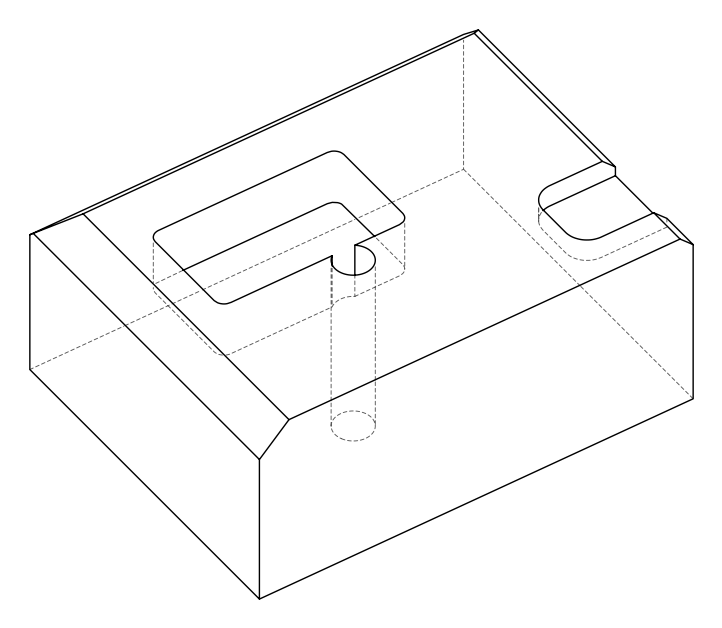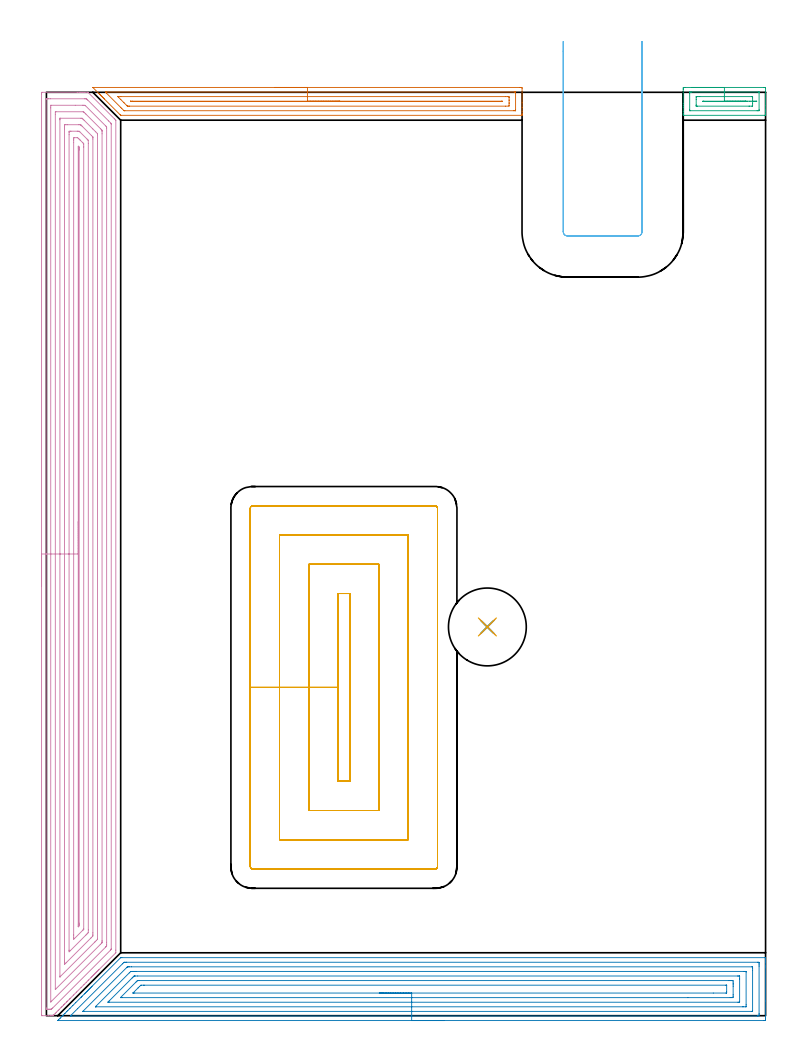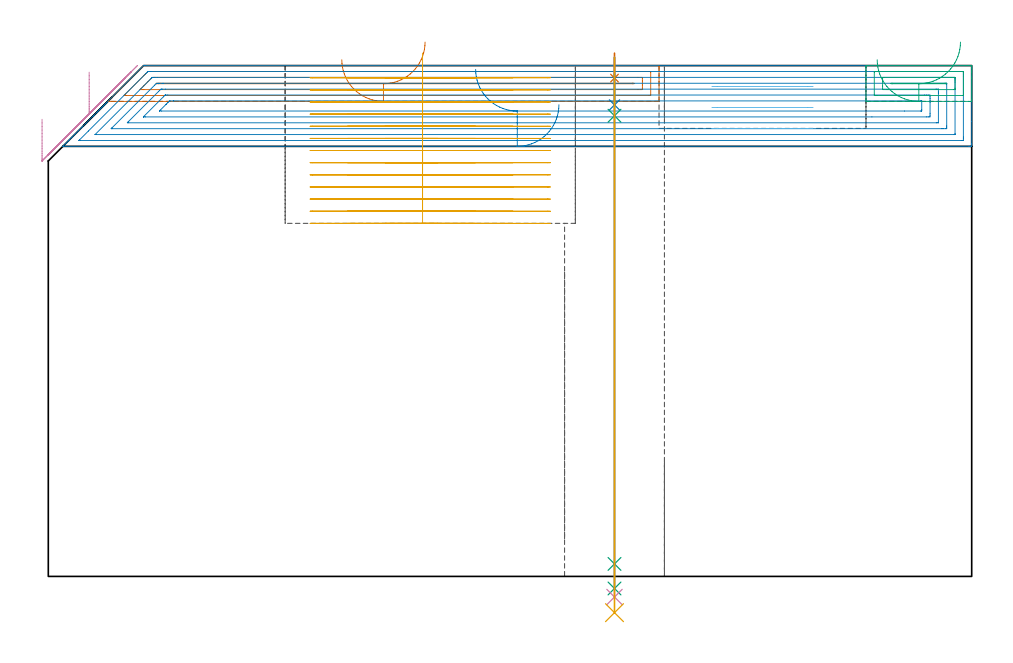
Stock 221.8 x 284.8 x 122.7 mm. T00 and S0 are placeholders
(PLAN: 11 operations, 7 tool changes, 65.9 min)
(1 AREA_MILL | FG_CHAMFER_SURFACE | UGT0205_001 | 4.25 min | 5285 mm3)
(2 AREA_MILL_1 | FG_CHAMFER_SURFACE_1 | UGT0205_001 | 12.07 min | 41527 mm3)
(3 AREA_MILL_2 | FG_CHAMFER_SURFACE_2 | UGT0205_001 | 0.97 min | 1132 mm3)
(4 AREA_MILL_3 | FG_CHAMFER_SURFACE_3 | UGT0205_001 | 20.01 min | 71395 mm3)
(5 MILL_RECTANGULAR_POCKET | POCKET_RECTANGULAR_STRAIGHT | NXT0201_011 | Follow Part, ap 3, ae 75% | 25.98 min | 325937 mm3)
(6 MILL_SLOT | SLOT_PARTIAL_RECTANGULAR | UGT0201_109 | Follow Part, ap 6.35, ae 75% | 0.9 min | 41108 mm3)
(7 SPOT_DRILL | STEP1HOLE | NXT0321_9005460120000 | 0.05 min | 188 mm3)
(8 DRILL_BLIND_HOLE_INTO_CENTER | STEP1HOLE | UGT0301_185 | 0.05 min | 183 mm3)
(9 GUN_DRILL_THROUGH_HOLE | STEP1HOLE | UGT0307_002 | 0.56 min | 3211 mm3)
(10 SPADE_DRILL_TO_ENLARGE_THROUGH_HOLE | STEP1HOLE | UGT0306_006 | 0.52 min | 19535 mm3)
(11 DRILL_TO_ENLARGE_THROUGH_HOLE | STEP1HOLE | UGT0301_057 | 0.54 min | 31351 mm3)
(TOOL UGT0205_001 | Chamfer Mill 20 x 3 x 45 deg. | D20 FL50 Z2)
(TOOL NXT0201_011 | ENDMILL 12mm [2P460-1200-NA 1630] | D12 FL38 Z6)
(TOOL UGT0201_109 | End Mill 25.4 mm | D25.4 FL25 Z2)
(TOOL NXT0321_9005460120000 | NC Spot Drill, 142deg, 12mm, Carbide, Uncoated | D12 PA142 FL30 Z2)
(TOOL UGT0301_185 | Twist Drill 6.3 mm | D6.3 PA118 FL61 Z2)
(TOOL UGT0307_002 | Gun Drill 6 mm | D6 PA130 FL24 Z1)
(TOOL UGT0306_006 | Spade Drill 15.5mm | D15.5 PA132 FL10 Z2)
(TOOL UGT0301_057 | Twist Drill 24 mm | D24 PA118 FL160 Z2)
(OP 1 AREA_MILL)
G17 G21 G94 G90
T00 M6
G54
G17 G0 G90 X70.5 Y286.3 S1061 M3
G43 Z132.7 H0
Z124.1
G94 G1 X70.538 Z123.228 F250.
X70.652 Z122.364
X70.841 Z121.512
X71.103 Z120.68
X71.437 Z119.874
X71.84 Z119.1
X72.308 Z118.364
X72.84 Z117.672
X73.429 Z117.029
X74.072 Z116.44
X74.764 Z115.908
X75.5 Z115.44
X76.274 Z115.037
X77.08 Z114.703
X77.912 Z114.441
X78.764 Z114.252
X79.628 Z114.138
X80.5 Z114.1
X146.095
X146.461 Y286.297 Z114.101
X146.69 Y286.293 Z114.105
X146.7 Y285.938 Z114.459
Y281.562 Z118.832
Y280.124 Z120.272
Y278.937 Z121.457
Y278.313 Z122.086
Y277.958 Z122.441
X146.698 Y277.827 Z122.565
X146.69 Y277.702 Z122.688
X146.541 Y277.7 Z122.7
X22.937
X22.905 Y277.706 Z122.692
X22.882 Y277.719 Z122.679
X22.738 Y277.862 Z122.538
X17.859 Y282.739 Z117.658
X17.723 Y282.875 Z117.521
X17.583 Y283.016 Z117.382
X17.43 Y283.169 Z117.229
X17.285 Y283.313 Z117.083
X17.136 Y283.462 Z116.935
X17.001 Y283.598 Z116.8
X16.847 Y283.75 Z116.645
X16.69 Y283.909 Z116.489
X16.572 Y284.027 Z116.371
X16.41 Y284.188 Z116.207
X16.244 Y284.355 Z116.043
X14.308 Y286.292 Z114.106
X14.411 Y286.298 Z114.102
X14.459 Y286.3 Z114.1
X80.5
Y284.886 Z115.514
X144.31 Y284.885 Z115.515
X144.492 Y284.884 Z115.516
X144.653 Y284.88 Z115.52
X144.686 Y284.879 Z115.521
X144.692 Y284.858 Z115.542
X144.695 Y284.831 Z115.569
X144.699 Y284.681 Z115.719
Y279.302 Z121.098
X144.698 Y279.2 Z121.2
X144.694 Y279.133 Z121.267
X144.69 Y279.12 Z121.28
X144.686 Y279.118 Z121.282
X144.666 Y279.116 Z121.284
X144.31 Y279.114 Z121.286
X144.129
X24.186 Y279.115 Z121.285
X24.008 Y279.116 Z121.284
X23.964 Y279.118 Z121.282
X23.946 Y279.121 Z121.279
X23.924 Y279.138 Z121.262
X23.83 Y279.223 Z121.177
X23.237 Y279.812 Z120.588
X22.937 Y280.112 Z120.288
X18.475 Y284.576 Z115.824
X18.233 Y284.826 Z115.574
X18.184 Y284.877 Z115.523
X18.267 Y284.88 Z115.52
X18.475 Y284.884 Z115.516
X18.656 Y284.885 Z115.515
X80.5 Y284.886 Z115.514
Y283.472 Z116.928
X141.632 Y283.471 Z116.929
X142.364 Y283.47 Z116.93
X142.525 Y283.468 Z116.932
X142.678 Y283.465 Z116.935
X142.69 Y283.313 Z117.087
X142.697 Y283.144 Z117.256
X142.7 Y282.438 Z117.962
Y282.266 Z118.134
Y281.562 Z118.838
X142.699 Y281.392 Z119.008
X142.69 Y280.687 Z119.713
X142.68 Y280.536 Z119.864
X141.632 Y280.529 Z119.871
X25.615
X25.453 Y280.531 Z119.869
X25.129 Y280.535 Z119.865
X24.965 Y280.546 Z119.854
X24.915 Y280.591 Z119.809
X24.814 Y280.687 Z119.713
X24.722 Y280.777 Z119.623
X23.936 Y281.562 Z118.838
X22.937 Y282.562 Z117.838
X22.188 Y283.313 Z117.087
X22.045 Y283.459 Z116.941
X22.044 Y283.468 Z116.932
X22.775 Y283.471 Z116.929
X22.937 Y283.472 Z116.928
X80.5
Y282.057 Z118.343
X140.352
X140.411 Y282.056 Z118.344
X140.527 Y282.051 Z118.349
X140.69 Y282.043 Z118.357
X140.691 Y282. Z118.4
X140.69 Y281.957 Z118.443
X140.527 Y281.949 Z118.451
X140.411 Y281.944 Z118.456
X140.352 Y281.943 Z118.457
X140.235
X26.895
X26.507 Y281.944 Z118.456
X26.114 Y281.948 Z118.452
X26.009 Y281.951 Z118.449
X25.955 Y282.004 Z118.396
X25.921 Y282.039 Z118.361
X25.917 Y282.051 Z118.349
X25.945 Y282.053 Z118.347
X26.004 Y282.055 Z118.345
X26.39 Y282.057 Z118.343
X26.507
X80.5
X81.372 Z118.381
X82.236 Z118.495
X83.088 Z118.683
X83.92 Z118.946
X84.726 Z119.28
X85.5 Z119.682
X86.236 Z120.151
X86.928 Z120.682
X87.571 Z121.272
X88.16 Z121.915
X88.692 Z122.607
X89.16 Z123.343
X89.563 Z124.116
X89.897 Z124.922
X90.159 Z125.754
X90.348 Z126.606
X90.462 Z127.471
X90.5 Z128.343
G0 Z132.7
M5
M2
(OP 2 AREA_MILL_1)
G17 G21 G94 G90
T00 M6
G54
G17 G0 G90 X122.65 Y-1.5 S1061 M3
G43 Z132.7 H0
Z113.3
G94 G1 X122.612 Z112.428 F250.
X122.498 Z111.563
X122.309 Z110.712
X122.047 Z109.88
X121.713 Z109.074
X121.31 Z108.3
X120.841 Z107.564
X120.31 Z106.872
X119.721 Z106.229
X119.078 Z105.64
X118.386 Z105.108
X117.65 Z104.64
X116.876 Z104.237
X116.07 Z103.903
X115.238 Z103.641
X114.386 Z103.452
X113.521 Z103.338
X112.65 Z103.3
X3.513 Y-1.499
X3.515 Y-1.493 Z103.306
X3.67 Y-1.33 Z103.469
X4.239 Y-0.759 Z104.038
X4.828 Y-0.171 Z104.628
X5.01 Y0.011 Z104.809
X5.121 Y0.123 Z104.92
X5.71 Y0.71 Z105.51
X6.296 Y1.297 Z106.095
X6.591 Y1.591 Z106.391
X7.243 Y2.244 Z107.043
X8.137 Y3.137 Z107.936
X9.03 Y4.03 Z108.83
X10.702 Y5.703 Z110.501
X10.816 Y5.818 Z110.615
X10.996 Y5.997 Z110.795
X11.71 Y6.711 Z111.509
X11.875 Y6.878 Z111.673
X12.04 Y7.041 Z111.839
X12.156 Y7.157 Z111.955
X12.316 Y7.319 Z112.114
X12.475 Y7.476 Z112.273
X12.603 Y7.604 Z112.402
X12.757 Y7.759 Z112.555
X12.909 Y7.91 Z112.708
X13.05 Y8.051 Z112.849
X13.198 Y8.2 Z112.995
X13.344 Y8.345 Z113.143
X13.496 Y8.497 Z113.295
X13.638 Y8.641 Z113.436
X13.779 Y8.78 Z113.578
X13.943 Y8.944 Z113.742
X14.079 Y9.081 Z113.877
X22.893 Y17.893 Z122.693
X22.903 Y17.894 Z122.694
X23.246 Y17.9 Z122.7
X221.63
X221.793 Y17.898 Z122.689
X221.795 Y17.897 Z122.688
X221.8 Y17.558 Z122.358
Y17.243 Z122.043
Y16.571 Z121.366
Y15.354 Z120.151
Y14.809 Z119.603
Y4.507 Z109.305
Y-0.78 Z104.018
X221.797 Y-1.052 Z103.745
X221.79 Y-1.492 Z103.306
X221.632 Y-1.495 Z103.303
X221.183 Y-1.5 Z103.3
X112.65
Y-0.086 Z104.714
X7.602 Y-0.085 Z104.715
X7.42 Y-0.081 Z104.719
X7.385 Y-0.079 Z104.721
X7.387 Y-0.074 Z104.726
X7.399 Y-0.057 Z104.743
X7.483 Y0.032 Z104.832
X9.621 Y2.172 Z106.972
X23.453 Y16.002 Z120.802
X23.769 Y16.315 Z121.115
X23.901 Y16.44 Z121.24
X23.96 Y16.479 Z121.279
X24.057 Y16.481 Z121.281
X24.259 Y16.484 Z121.284
X24.662 Y16.486 Z121.286
X24.749
X219.396 Y16.485 Z121.285
X219.485 Y16.484 Z121.284
X219.764 Y16.479 Z121.279
X219.79 Y16.388 Z121.188
X219.796 Y16.177 Z120.977
X219.799 Y15.69 Z120.49
X219.8 Y15.292 Z120.092
X219.799 Y0.71 Z105.51
X219.797 Y0.315 Z105.115
X219.79 Y-0.079 Z104.721
X219.396 Y-0.084 Z104.716
X219.309 Y-0.085 Z104.715
X112.65 Y-0.086 Z104.714
Y1.328 Z106.128
X11.529 Y1.329 Z106.129
X11.288 Y1.332 Z106.132
X11.263 Y1.334 Z106.134
X11.248 Y1.337 Z106.137
X11.254 Y1.349 Z106.149
X11.263 Y1.363 Z106.163
X24.708 Y14.809 Z119.609
X24.878 Y14.975 Z119.775
X24.942 Y15.035 Z119.835
X24.969 Y15.058 Z119.858
X25.024 Y15.064 Z119.864
X25.292 Y15.069 Z119.869
X25.555 Y15.07 Z119.87
X26.183 Y15.071 Z119.871
X217.61
X217.699 Y15.07 Z119.87
X217.768 Y15.067 Z119.867
X217.784 Y15.065 Z119.865
X217.79 Y15.049 Z119.849
X217.794 Y14.996 Z119.796
X217.798 Y14.809 Z119.609
X217.8 Y14.621 Z119.421
Y13.928 Z118.728
X217.799 Y1.591 Z106.391
X217.797 Y1.406 Z106.206
X217.79 Y1.343 Z106.143
X217.786 Y1.335 Z106.135
X217.775 Y1.332 Z106.132
X217.743 Y1.33 Z106.13
X217.61 Y1.329 Z106.129
X112.65 Y1.328 Z106.128
Y2.743 Z107.543
X15.455
X15.231 Y2.744 Z107.544
X15.173 Y2.745 Z107.545
X15.122 Y2.749 Z107.549
X15.112 Y2.752 Z107.552
X15.122 Y2.764 Z107.564
X15.207 Y2.856 Z107.656
X15.272 Y2.923 Z107.723
X25.555 Y13.207 Z118.007
X25.923 Y13.565 Z118.365
X25.999 Y13.638 Z118.438
X26.14 Y13.65 Z118.45
X26.449 Y13.654 Z118.454
X26.724 Y13.656 Z118.456
X27.342 Y13.657 Z118.457
X27.616
X215.204
X215.669 Y13.654 Z118.454
X215.775 Y13.652 Z118.452
X215.79 Y13.65 Z118.45
X215.793 Y13.631 Z118.431
X215.797 Y13.58 Z118.38
X215.799 Y13.478 Z118.278
X215.8 Y3.377 Z108.177
X215.798 Y2.924 Z107.724
X215.794 Y2.817 Z107.617
X215.79 Y2.765 Z107.565
X215.784 Y2.749 Z107.549
X215.755 Y2.748 Z107.548
X215.547 Y2.745 Z107.545
X214.93 Y2.743 Z107.543
X214.656
X112.65
Y4.157 Z108.957
X19.303
X18.978 Y4.164 Z108.964
X18.996 Y4.188 Z108.988
X19.037 Y4.235 Z109.035
X19.167 Y4.368 Z109.168
X19.303 Y4.505 Z109.305
X26.449 Y11.651 Z116.451
X26.709 Y11.909 Z116.709
X26.971 Y12.165 Z116.965
X27.043 Y12.233 Z117.033
X27.185 Y12.239 Z117.039
X27.264 Y12.242 Z117.042
X27.342 Y12.243 Z117.043
X28.156
X213.222
X213.38 Y12.242 Z117.042
X213.695 Y12.238 Z117.038
X213.781 Y12.236 Z117.036
X213.791 Y12.229 Z117.029
X213.794 Y12.208 Z117.008
X213.797 Y12.165 Z116.965
X213.8 Y11.518 Z116.318
Y11.284 Z116.084
X213.799 Y4.235 Z109.035
X213.798 Y4.194 Z108.994
X213.795 Y4.175 Z108.975
X213.792 Y4.169 Z108.969
X213.773 Y4.164 Z108.964
X213.459 Y4.159 Z108.959
X213.301 Y4.157 Z108.957
X112.65
Y5.571 Z110.371
X23.307
X22.928 Y5.572 Z110.372
X22.876 Y5.574 Z110.374
X22.854 Y5.577 Z110.377
X22.839 Y5.58 Z110.38
X22.848 Y5.595 Z110.395
X22.857 Y5.608 Z110.408
X22.876 Y5.628 Z110.428
X27.651 Y10.403 Z115.203
X27.943 Y10.691 Z115.491
X28.044 Y10.788 Z115.588
X28.079 Y10.82 Z115.62
X28.128 Y10.823 Z115.623
X28.235 Y10.825 Z115.625
X28.697 Y10.828 Z115.628
X210.464 Y10.829 Z115.629
X210.926 Y10.828 Z115.628
X211.357 Y10.825 Z115.625
X211.779 Y10.822 Z115.622
X211.79 Y10.403 Z115.203
X211.798 Y9.968 Z114.768
X211.799 Y9.522 Z114.322
X211.8 Y9.085 Z113.885
X211.798 Y6.443 Z111.243
X211.791 Y5.997 Z110.797
X211.782 Y5.578 Z110.378
X211.357 Y5.575 Z110.375
X210.895 Y5.572 Z110.372
X197.833 Y5.571 Z110.371
X112.65
Y6.985 Z111.785
X27.233 Y6.986 Z111.786
X26.733 Y6.991 Z111.791
X26.703 Y6.992 Z111.792
X26.712 Y7.006 Z111.806
X26.749 Y7.049 Z111.849
X26.809 Y7.111 Z111.911
X26.883 Y7.186 Z111.986
X28.287 Y8.59 Z113.39
X28.338 Y8.641 Z113.441
X28.736 Y9.028 Z113.828
X29.129 Y9.408 Z114.208
X29.242 Y9.41 Z114.21
X30.022 Y9.414 Z114.214
X30.13 Y9.415 Z114.215
X209.57 Y9.414 Z114.214
X209.68
X209.758 Y9.41 Z114.21
X209.79 Y9.408 Z114.208
X209.795 Y9.391 Z114.191
X209.798 Y9.369 Z114.169
X209.8 Y9.296 Z114.096
X209.799 Y7.306 Z112.106
X209.796 Y7.156 Z111.956
X209.79 Y7.035 Z111.835
X209.782 Y6.991 Z111.791
X209.765 Y6.99 Z111.79
X209.57 Y6.986 Z111.786
X205.676 Y6.985 Z111.785
X112.65
X111.778 Z111.823
X110.913 Z111.937
X110.062 Z112.126
X109.23 Z112.388
X108.424 Z112.722
X107.65 Z113.125
X106.914 Z113.594
X106.222 Z114.125
X105.579 Z114.714
X104.989 Z115.357
X104.458 Z116.049
X103.99 Z116.785
X103.587 Z117.559
X103.253 Z118.365
X102.991 Z119.197
X102.802 Z120.049
X102.688 Z120.914
X102.65 Z121.785
G0 Z132.7
M5
M2
(OP 3 AREA_MILL_2)
G17 G21 G94 G90
T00 M6
G54
G17 G0 G90 X199.1 Y286.3 S1061 M3
G43 Z132.7 H0
Z124.1
G94 G1 X199.138 Z123.228 F250.
X199.252 Z122.364
X199.441 Z121.512
X199.703 Z120.68
X200.037 Z119.874
X200.44 Z119.1
X200.908 Z118.364
X201.44 Z117.672
X202.029 Z117.029
X202.672 Z116.44
X203.364 Z115.908
X204.1 Z115.44
X204.874 Z115.037
X205.68 Z114.703
X206.512 Z114.441
X207.364 Z114.252
X208.228 Z114.138
X209.1 Z114.1
X221.171
X221.539 Y286.298 Z114.101
X221.79 Y286.293 Z114.105
X221.8 Y285.938 Z114.46
Y280.687 Z119.707
Y279.293 Z121.103
Y278.937 Z121.458
Y278.225 Z122.175
Y277.995 Z122.405
X221.798 Y277.846 Z122.546
X221.79 Y277.703 Z122.688
X221.618 Y277.7 Z122.7
X196.582
X196.41 Y277.703 Z122.688
X196.402 Y277.846 Z122.546
X196.4 Y277.995 Z122.405
Y278.225 Z122.175
Y278.937 Z121.458
Y280.169 Z120.228
Y280.687 Z119.707
Y281.303 Z119.092
Y285.678 Z114.719
X196.403 Y285.938 Z114.46
X196.41 Y286.293 Z114.105
X196.661 Y286.298 Z114.101
X197.029 Y286.3 Z114.1
X209.1
Y284.886 Z115.514
X219.564 Y284.885 Z115.515
X219.74 Y284.882 Z115.518
X219.781 Y284.879 Z115.521
X219.791 Y284.875 Z115.525
X219.794 Y284.863 Z115.537
X219.797 Y284.828 Z115.572
X219.8 Y284.655 Z115.745
Y279.404 Z120.996
X219.798 Y279.268 Z121.132
X219.793 Y279.159 Z121.241
X219.79 Y279.128 Z121.272
X219.78 Y279.121 Z121.279
X219.739 Y279.12 Z121.28
X219.383 Y279.115 Z121.285
X219.202 Y279.114 Z121.286
X198.636 Y279.115 Z121.285
X198.46 Y279.118 Z121.282
X198.419 Y279.121 Z121.279
X198.409 Y279.125 Z121.275
X198.406 Y279.137 Z121.263
X198.403 Y279.172 Z121.228
X198.4 Y279.345 Z121.055
Y284.596 Z115.804
X198.402 Y284.732 Z115.668
X198.407 Y284.841 Z115.559
X198.41 Y284.872 Z115.528
X198.42 Y284.879 Z115.521
X198.461 Y284.88 Z115.52
X198.817 Y284.885 Z115.515
X198.998 Y284.886 Z115.514
X209.1
Y283.472 Z116.928
X217.432 Y283.471 Z116.929
X217.594 Y283.469 Z116.931
X217.756 Y283.465 Z116.935
X217.79 Y283.463 Z116.937
X217.794 Y283.433 Z116.967
X217.798 Y283.38 Z117.02
X217.8 Y283.313 Z117.087
Y283.111 Z117.289
Y281.361 Z119.039
X217.797 Y280.687 Z119.713
X217.794 Y280.587 Z119.813
X217.79 Y280.542 Z119.858
X217.75 Y280.535 Z119.865
X217.594 Y280.532 Z119.868
X216.862 Y280.529 Z119.871
X216.7 Y280.528 Z119.872
X200.768 Y280.529 Z119.871
X200.606 Y280.531 Z119.869
X200.444 Y280.535 Z119.865
X200.41 Y280.537 Z119.863
X200.406 Y280.567 Z119.833
X200.402 Y280.62 Z119.78
X200.4 Y280.687 Z119.713
Y280.889 Z119.511
Y282.639 Z117.761
X200.403 Y283.313 Z117.087
X200.406 Y283.413 Z116.987
X200.41 Y283.458 Z116.942
X200.45 Y283.465 Z116.935
X200.606 Y283.468 Z116.932
X201.338 Y283.471 Z116.929
X201.5 Y283.472 Z116.928
X209.1
Y282.057 Z118.343
X215.476
X215.593 Y282.054 Z118.346
X215.79 Y282.047 Z118.353
X215.792 Y282. Z118.4
X215.79 Y281.953 Z118.447
X215.593 Y281.946 Z118.454
X215.476 Y281.943 Z118.457
X215.418
X202.724
X202.607 Y281.946 Z118.454
X202.41 Y281.953 Z118.447
X202.407 Y282. Z118.4
X202.41 Y282.047 Z118.353
X202.607 Y282.054 Z118.346
X202.724 Y282.057 Z118.343
X202.783
X209.1
X209.972 Z118.381
X210.836 Z118.495
X211.688 Z118.683
X212.52 Z118.946
X213.326 Z119.28
X214.1 Z119.682
X214.836 Z120.151
X215.528 Z120.682
X216.171 Z121.272
X216.76 Z121.915
X217.292 Z122.607
X217.76 Z123.343
X218.163 Z124.116
X218.497 Z124.922
X218.759 Z125.754
X218.948 Z126.606
X219.062 Z127.471
X219.1 Z128.343
G0 Z132.7
M5
M2
(OP 4 AREA_MILL_3)
G17 G21 G94 G90
T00 M6
G54
G17 G0 G90 X-1.5 Y132.4 S1061 M3
G43 Z132.7 H0
Z109.8
G94 G1 Y132.438 Z108.928 F250.
Y132.552 Z108.064
Y132.741 Z107.212
Y133.003 Z106.38
Y133.337 Z105.574
Y133.74 Z104.8
Y134.208 Z104.064
Y134.74 Z103.372
Y135.329 Z102.729
Y135.972 Z102.14
Y136.664 Z101.609
Y137.4 Z101.14
Y138.174 Z100.737
Y138.98 Z100.403
Y139.812 Z100.141
Y140.663 Z99.952
Y141.528 Z99.838
Y142.4 Z99.8
Y284.203
X-1.495 Y284.653 Z99.803
X-1.491 Y284.79 Z99.806
X-1.35 Y284.8 Z99.947
X9.51 Z110.804
X10.092 Z111.389
X10.39 Z111.687
X10.973 Z112.269
X11.271 Z112.566
X11.868 Z113.167
X12.592 Z113.891
X12.736 Y284.799 Z114.035
X12.8 Y284.79 Z114.095
X12.869 Y284.732 Z114.167
X20.998 Y276.603 Z122.297
X21.394 Y276.194 Z122.693
X21.4 Y276.176 Z122.7
Y20.217
X21.399 Y19.401 Z122.698
Y19.398
X16.251 Y14.25 Z117.548
X16.115 Y14.113 Z117.411
X15.976 Y13.975 Z117.274
X15.816 Y13.815 Z117.114
X15.675 Y13.672 Z116.97
X15.53 Y13.529 Z116.828
X15.381 Y13.38 Z116.679
X15.234 Y13.232 Z116.53
X15.084 Y13.083 Z116.382
X14.946 Y12.945 Z116.244
X14.794 Y12.791 Z116.089
X14.638 Y12.637 Z115.936
X14.511 Y12.51 Z115.809
X14.354 Y12.351 Z115.648
X14.192 Y12.191 Z115.49
X14.076 Y12.075 Z115.374
X13.913 Y11.911 Z115.208
X13.746 Y11.745 Z115.044
X13.033 Y11.032 Z114.331
X12.855 Y10.853 Z114.151
X12.287 Y10.287 Z113.587
X11.565 Y9.564 Z112.864
X10.684 Y8.683 Z111.983
X9.286 Y7.286 Z110.585
X8.394 Y6.394 Z109.693
X7.362 Y5.362 Z108.661
X7.161 Y5.16 Z108.458
X7.057 Y5.056 Z108.355
X6.503 Y4.503 Z107.802
X6.28 Y4.279 Z107.577
X6.166 Y4.164 Z107.463
X5.644 Y3.644 Z106.943
X5.4 Y3.398 Z106.696
X5.274 Y3.272 Z106.571
X4.785 Y2.785 Z106.085
X4.519 Y2.517 Z105.815
X3.935 Y1.935 Z105.235
X3.638 Y1.636 Z104.934
X3.051 Y1.051 Z104.351
X2.758 Y0.755 Z104.052
X2.283 Y0.282 Z103.582
X2.151 Y0.151 Z103.45
X2.024 Y0.028 Z103.322
X2.002 Y0.01 Z103.301
X1.725 Y0. Z103.025
X1.299 Z102.598
X0.703 Z101.997
X-1.357 Z99.941
X-1.491 Y0.002 Z99.805
X-1.5 Y0.374 Z99.8
Y142.4
X-0.086 Z101.214
X-0.085 Y282.619 Z101.215
X-0.084 Y282.719 Z101.216
X-0.081 Y282.767 Z101.219
X-0.08 Y282.785 Z101.22
X-0.049 Y282.79 Z101.251
X0.329 Y282.798 Z101.629
X0.703 Y282.799 Z102.003
X1.207 Y282.8 Z102.507
X11.777 Y282.799 Z113.077
X12.152 Y282.793 Z113.452
X12.276 Y282.79 Z113.576
X12.365 Y282.773 Z113.665
X12.437 Y282.705 Z113.737
X12.73 Y282.419 Z114.03
X19.197 Y275.953 Z120.497
X19.862 Y275.285 Z121.162
X19.958 Y275.18 Z121.258
X19.979 Y275.155 Z121.279
X19.981 Y275.134 Z121.281
X19.984 Y275.085 Z121.284
X19.985 Y274.886 Z121.285
Y20.71
X19.984 Y20.511 Z121.284
X19.982 Y20.462 Z121.282
X19.979 Y20.441 Z121.279
X19.969 Y20.428 Z121.269
X19.922 Y20.375 Z121.222
X19.768 Y20.217 Z121.068
X1.931 Y2.381 Z103.231
X1.755 Y2.207 Z103.055
X1.583 Y2.041 Z102.883
X1.549 Y2.011 Z102.849
X1.52 Y2.007 Z102.82
X1.457 Y2.003 Z102.757
X1.331 Y2.001 Z102.631
X1.078 Y2. Z102.378
X0.703 Y2.001 Z102.003
X0.194 Y2.003 Z101.494
X0.005 Y2.01 Z101.305
X-0.079 Y2.026 Z101.221
X-0.084 Y2.285 Z101.216
X-0.085 Y2.381 Z101.215
X-0.086 Y142.4 Z101.214
X1.328 Z102.628
X1.329 Y280.002 Z102.629
X1.331 Y280.636 Z102.631
X1.333 Y280.764 Z102.633
X1.335 Y280.787 Z102.635
X1.367 Y280.793 Z102.667
X1.422 Y280.799 Z102.722
X8.907 Y280.8 Z110.207
X11.109 Z112.409
X11.271 Y280.799 Z112.571
X11.433 Y280.797 Z112.733
X11.758 Y280.79 Z113.058
X11.913 Y280.776 Z113.213
X11.963 Y280.731 Z113.263
X12.064 Y280.636 Z113.364
X18.317 Y274.384 Z119.617
X18.532 Y274.16 Z119.832
X18.556 Y274.133 Z119.856
X18.564 Y274.067 Z119.864
X18.568 Y273.931 Z119.868
X18.571 Y273.759 Z119.871
Y22.635
Y22.001
X18.569 Y21.746 Z119.869
X18.565 Y21.49 Z119.865
X18.317 Y21.219 Z119.617
X18.263 Y21.163 Z119.563
X18.21 Y21.109 Z119.51
X1.583 Y4.483 Z102.883
X1.424 Y4.326 Z102.724
X1.368 Y4.274 Z102.668
X1.336 Y4.247 Z102.636
X1.331 Y4.292 Z102.631
X1.329 Y4.33 Z102.629
X1.328 Y142.4 Z102.628
X2.743 Z104.043
Y277.96
X2.746 Y278.566 Z104.046
X2.75 Y278.771 Z104.05
X2.754 Y278.791 Z104.054
X2.775 Y278.794 Z104.075
X2.826 Y278.797 Z104.126
X2.93 Y278.799 Z104.23
X11.323 Z112.623
X11.425 Y278.79 Z112.725
X11.452 Y278.787 Z112.752
X11.583 Y278.661 Z112.883
X11.753 Y278.496 Z113.053
X12.016 Y278.235 Z113.316
X12.152 Y278.1 Z113.452
X16.75 Y273.501 Z118.05
X16.949 Y273.297 Z118.249
X17.083 Y273.157 Z118.383
X17.151 Y273.077 Z118.451
X17.152 Y273.043 Z118.452
X17.155 Y272.893 Z118.455
X17.157 Y272.609 Z118.457
Y272.
Y23.176
X17.155 Y22.893 Z118.455
X17.152 Y22.589 Z118.452
X17.15 Y22.517 Z118.45
X17.113 Y22.474 Z118.413
X17.043 Y22.399 Z118.343
X16.653 Y22.001 Z117.953
X16.604 Y21.952 Z117.904
X2.866 Y8.216 Z104.166
X2.823 Y8.174 Z104.123
X2.767 Y8.124 Z104.067
X2.751 Y8.112 Z104.051
X2.749 Y8.133 Z104.049
X2.746 Y8.179 Z104.046
X2.743 Y8.341 Z104.043
Y142.4
X4.157 Z105.457
Y276.315
X4.158 Y276.454 Z105.458
X4.163 Y276.731 Z105.463
X4.165 Y276.793 Z105.465
X4.169 Y276.794 Z105.469
X4.187 Y276.798 Z105.487
X4.225 Y276.799 Z105.525
X10.657 Z111.957
X10.963 Y276.792 Z112.263
X10.999 Y276.79 Z112.299
X11.06 Y276.734 Z112.36
X11.154 Y276.645 Z112.454
X11.271 Y276.53 Z112.571
X11.625 Y276.176 Z112.925
X14.301 Y273.501 Z115.601
X15.193 Y272.609 Z116.493
X15.675 Y272.124 Z116.975
X15.722 Y272.072 Z117.022
X15.731 Y272.059 Z117.031
X15.736 Y272.016 Z117.036
X15.74 Y271.925 Z117.04
X15.743 Y271.787 Z117.043
Y271.717
X15.742 Y23.785 Z117.042
X15.741 Y23.717 Z117.041
X15.738 Y23.647 Z117.038
X15.73 Y23.54 Z117.03
X15.675 Y23.481 Z116.975
X15.385 Y23.186 Z116.685
X15.095 Y22.893 Z116.395
X14.944 Y22.741 Z116.244
X4.225 Y12.024 Z105.525
X4.197 Y11.998 Z105.497
X4.174 Y11.979 Z105.474
X4.166 Y11.974 Z105.466
X4.164 Y11.985 Z105.464
X4.159 Y12.122 Z105.459
X4.157 Y12.191 Z105.457
Y142.4
X5.571 Z106.871
X5.572 Y273.501 Z106.872
X5.574 Y273.919 Z106.874
X5.578 Y274.393 Z106.878
X5.592 Y274.793 Z106.892
X5.987 Y274.796 Z107.287
X6.466 Y274.799 Z107.766
X9.989 Z111.289
X10.39 Y274.793 Z111.69
X10.523 Y274.79 Z111.823
X10.564 Y274.776 Z111.864
X10.6 Y274.745 Z111.9
X10.672 Y274.677 Z111.972
X10.959 Y274.393 Z112.259
X13.913 Y271.438 Z115.213
X14.216 Y271.129 Z115.516
X14.29 Y271.05 Z115.59
X14.322 Y271.012 Z115.622
X14.324 Y270.965 Z115.624
X14.326 Y270.825 Z115.626
X14.328 Y270.405 Z115.628
Y25.569
X14.327 Y25.15 Z115.627
X14.322 Y24.677 Z115.622
X14.318 Y24.578 Z115.618
X14.253 Y24.508 Z115.553
X14.168 Y24.419 Z115.468
X13.913 Y24.161 Z115.213
X13.727 Y23.974 Z115.027
X6.193 Y16.441 Z107.493
X5.987 Y16.238 Z107.287
X5.744 Y16.004 Z107.044
X5.578 Y15.848 Z106.878
X5.574 Y16.035 Z106.874
X5.572 Y16.178 Z106.872
X5.571 Y16.65 Z106.871
Y17.071
Y142.4
X6.985 Z108.285
X6.986 Y271.717 Z108.286
X6.989 Y272.486 Z108.289
X6.992 Y272.609 Z108.292
X7.001 Y272.79 Z108.301
X7.371 Y272.797 Z108.671
X7.56 Y272.799 Z108.86
X9.51 Z110.81
X9.698 Y272.797 Z110.998
X10.074 Y272.79 Z111.374
X10.142 Y272.749 Z111.442
X10.193 Y272.703 Z111.493
X10.293 Y272.609 Z111.593
X12.557 Y270.344 Z113.857
X12.761 Y270.137 Z114.061
X12.862 Y270.03 Z114.162
X12.908 Y269.98 Z114.208
X12.914 Y269.042 Z114.214
Y26.46
X12.91 Y25.693 Z114.21
X12.908 Y25.633 Z114.208
X12.862 Y25.569 Z114.162
X12.507 Y25.208 Z113.807
X12.152 Y24.849 Z113.452
X7.403 Y20.101 Z108.703
X7.189 Y19.892 Z108.489
X6.993 Y19.702 Z108.293
X6.987 Y20.097 Z108.287
X6.986 Y20.217 Z108.286
X6.985 Y142.4 Z108.285
X8.4 Z109.7
Y269.274
X8.401 Y269.934 Z109.701
X8.402 Y270.163 Z109.702
X8.407 Y270.398 Z109.707
X8.422 Y270.79 Z109.722
X8.629 Y270.799 Z109.929
X8.654 Y270.8 Z109.954
X9.51 Y270.799 Z110.81
X9.536 Z110.836
X9.639 Y270.79 Z110.939
X10.017 Y270.427 Z111.317
X10.263 Y270.188 Z111.563
X10.39 Y270.063 Z111.69
X10.52 Y269.934 Z111.82
X11.271 Y269.182 Z112.571
X11.41 Y269.042 Z112.71
X11.457 Y268.99 Z112.757
X11.491 Y268.95 Z112.791
X11.493 Y268.924 Z112.793
X11.497 Y268.813 Z112.797
X11.5 Y268.15 Z112.8
Y267.918
Y26.79
X11.499 Y26.708 Z112.799
X11.496 Y26.668 Z112.796
X11.493 Y26.652 Z112.793
X11.48 Y26.635 Z112.78
X11.314 Y26.46 Z112.614
X11.292 Y26.439 Z112.592
X8.638 Y23.785 Z109.938
X8.629 Y23.776 Z109.929
X8.407 Y23.571 Z109.707
X8.403 Y23.785 Z109.703
X8.401 Y24.016 Z109.701
X8.4 Y24.677 Z109.7
Y24.909
Y142.4
X9.814 Z111.114
X9.815 Y267.566 Z111.115
X9.816 Y267.839 Z111.116
X9.821 Y268.15 Z111.121
X9.826 Y268.167 Z111.126
X9.849 Y268.15 Z111.149
X10.017 Y267.978 Z111.317
X10.071 Y267.921 Z111.371
X10.079 Y267.841 Z111.379
X10.083 Y267.569 Z111.383
X10.085 Y267.258 Z111.385
X10.086 Y266.982 Z111.386
Y28.553
X10.083 Y28.244 Z111.383
X10.079 Y27.968 Z111.379
X10.069 Y27.677 Z111.369
X9.946 Y27.547 Z111.246
X9.864 Y27.464 Z111.164
X9.834 Y27.437 Z111.134
X9.822 Y27.43 Z111.122
X9.821 Y27.437 Z111.121
X9.817 Y27.529 Z111.117
X9.815 Y27.668 Z111.115
X9.814 Y27.936 Z111.114
Y28.244
Y142.4
Y143.272 Z111.152
Y144.136 Z111.266
Y144.988 Z111.454
Y145.82 Z111.717
Y146.626 Z112.051
Y147.4 Z112.453
Y148.136 Z112.922
Y148.828 Z113.453
Y149.471 Z114.043
Y150.06 Z114.686
Y150.591 Z115.378
Y151.06 Z116.114
Y151.463 Z116.888
Y151.797 Z117.694
Y152.059 Z118.526
Y152.248 Z119.377
Y152.362 Z120.242
Y152.4 Z121.114
G0 Z132.7
M5
M2
(OP 5 MILL_RECTANGULAR_POCKET)
G17 G21 G94 G90
T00 M6
G54
G17 G0 G90 X89.9 Y123.326 S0 M3
G43 Z132.7 H1
Z125.7
G94 G1 Y101.25 Z119.785 F250.
Y72.3 F500.
X93.6
Y112.441
Y130.2
X89.9
Y101.25
X80.9
Y63.3
X102.6
Y112.441
Y139.2
X80.9
Y101.25
X71.9
Y54.3
X111.6
Y148.2
X71.9
Y101.25
X62.9
Y45.9
G3 X63.5 Y45.3 R0.6
G1 X120.
G3 X120.6 Y45.9 R0.6
G1 Y156.6
G3 X120. Y157.2 R0.6
G1 X63.5
G3 X62.9 Y156.6 R0.6
G1 Y101.25
Y100.25
G0 X89.9 Y123.326 Z122.785
G1 Y101.25 Z116.869 F250.
Y72.3 F500.
X93.6
Y112.441
Y130.2
X89.9
Y101.25
X80.9
Y63.3
X102.6
Y112.441
Y139.2
X80.9
Y101.25
X71.9
Y54.3
X111.6
Y148.2
X71.9
Y101.25
X62.9
Y45.9
G3 X63.5 Y45.3 R0.6
G1 X120.
G3 X120.6 Y45.9 R0.6
G1 Y156.6
G3 X120. Y157.2 R0.6
G1 X63.5
G3 X62.9 Y156.6 R0.6
G1 Y101.25
Y100.25
G0 X89.9 Y123.326 Z119.869
G1 Y101.25 Z113.954 F250.
Y72.3 F500.
X93.6
Y112.441
Y130.2
X89.9
Y101.25
X80.9
Y63.3
X102.6
Y112.441
Y139.2
X80.9
Y101.25
X71.9
Y54.3
X111.6
Y148.2
X71.9
Y101.25
X62.9
Y45.9
G3 X63.5 Y45.3 R0.6
G1 X120.
G3 X120.6 Y45.9 R0.6
G1 Y156.6
G3 X120. Y157.2 R0.6
G1 X63.5
G3 X62.9 Y156.6 R0.6
G1 Y101.25
Y100.25
G0 X89.9 Y123.326 Z116.954
G1 Y101.25 Z111.038 F250.
Y72.3 F500.
X93.6
Y112.441
Y130.2
X89.9
Y101.25
X80.9
Y63.3
X102.6
Y112.441
Y139.2
X80.9
Y101.25
X71.9
Y54.3
X111.6
Y148.2
X71.9
Y101.25
X62.9
Y45.9
G3 X63.5 Y45.3 R0.6
G1 X120.
G3 X120.6 Y45.9 R0.6
G1 Y156.6
G3 X120. Y157.2 R0.6
G1 X63.5
G3 X62.9 Y156.6 R0.6
G1 Y101.25
Y100.25
G0 X89.9 Y123.326 Z114.038
G1 Y101.25 Z108.123 F250.
Y72.3 F500.
X93.6
Y112.441
Y130.2
X89.9
Y101.25
X80.9
Y63.3
X102.6
Y112.441
Y139.2
X80.9
Y101.25
X71.9
Y54.3
X111.6
Y148.2
X71.9
Y101.25
X62.9
Y45.9
G3 X63.5 Y45.3 R0.6
G1 X120.
G3 X120.6 Y45.9 R0.6
G1 Y156.6
G3 X120. Y157.2 R0.6
G1 X63.5
G3 X62.9 Y156.6 R0.6
G1 Y101.25
Y100.25
G0 X89.9 Y123.326 Z111.123
G1 Y101.25 Z105.208 F250.
Y72.3 F500.
X93.6
Y112.441
Y130.2
X89.9
Y101.25
X80.9
Y63.3
X102.6
Y112.441
Y139.2
X80.9
Y101.25
X71.9
Y54.3
X111.6
Y148.2
X71.9
Y101.25
X62.9
Y45.9
G3 X63.5 Y45.3 R0.6
G1 X120.
G3 X120.6 Y45.9 R0.6
G1 Y156.6
G3 X120. Y157.2 R0.6
G1 X63.5
G3 X62.9 Y156.6 R0.6
G1 Y101.25
Y100.25
G0 X89.9 Y123.326 Z108.208
G1 Y101.25 Z102.292 F250.
Y72.3 F500.
X93.6
Y112.441
Y130.2
X89.9
Y101.25
X80.9
Y63.3
X102.6
Y112.441
Y139.2
X80.9
Y101.25
X71.9
Y54.3
X111.6
Y148.2
X71.9
Y101.25
X62.9
Y45.9
G3 X63.5 Y45.3 R0.6
G1 X120.
G3 X120.6 Y45.9 R0.6
G1 Y156.6
G3 X120. Y157.2 R0.6
G1 X63.5
G3 X62.9 Y156.6 R0.6
G1 Y101.25
Y100.25
G0 X89.9 Y123.326 Z105.292
G1 Y101.25 Z99.377 F250.
Y72.3 F500.
X93.6
Y112.441
Y130.2
X89.9
Y101.25
X80.9
Y63.3
X102.6
Y112.441
Y139.2
X80.9
Y101.25
X71.9
Y54.3
X111.6
Y148.2
X71.9
Y101.25
X62.9
Y45.9
G3 X63.5 Y45.3 R0.6
G1 X120.
G3 X120.6 Y45.9 R0.6
G1 Y156.6
G3 X120. Y157.2 R0.6
G1 X63.5
G3 X62.9 Y156.6 R0.6
G1 Y101.25
Y100.25
G0 X89.9 Y123.326 Z102.377
G1 Y101.25 Z96.462 F250.
Y72.3 F500.
X93.6
Y112.441
Y130.2
X89.9
Y101.25
X80.9
Y63.3
X102.6
Y112.441
Y139.2
X80.9
Y101.25
X71.9
Y54.3
X111.6
Y148.2
X71.9
Y101.25
X62.9
Y45.9
G3 X63.5 Y45.3 R0.6
G1 X120.
G3 X120.6 Y45.9 R0.6
G1 Y156.6
G3 X120. Y157.2 R0.6
G1 X63.5
G3 X62.9 Y156.6 R0.6
G1 Y101.25
Y100.25
G0 X89.9 Y123.326 Z99.462
G1 Y101.25 Z93.546 F250.
Y72.3 F500.
X93.6
Y112.441
Y130.2
X89.9
Y101.25
X80.9
Y63.3
X102.6
Y112.441
Y139.2
X80.9
Y101.25
X71.9
Y54.3
X111.6
Y148.2
X71.9
Y101.25
X62.9
Y45.9
G3 X63.5 Y45.3 R0.6
G1 X120.
G3 X120.6 Y45.9 R0.6
G1 Y156.6
G3 X120. Y157.2 R0.6
G1 X63.5
G3 X62.9 Y156.6 R0.6
G1 Y101.25
Y100.25
G0 X89.9 Y123.326 Z96.546
G1 Y101.25 Z90.631 F250.
Y72.3 F500.
X93.6
Y112.441
Y130.2
X89.9
Y101.25
X80.9
Y63.3
X102.6
Y112.441
Y139.2
X80.9
Y101.25
X71.9
Y54.3
X111.6
Y148.2
X71.9
Y101.25
X62.9
Y45.9
G3 X63.5 Y45.3 R0.6
G1 X120.
G3 X120.6 Y45.9 R0.6
G1 Y156.6
G3 X120. Y157.2 R0.6
G1 X63.5
G3 X62.9 Y156.6 R0.6
G1 Y101.25
Y100.25
G0 X89.9 Y123.326 Z93.631
G1 Y101.25 Z87.715 F250.
Y72.3 F500.
X93.6
Y112.441
Y130.2
X89.9
Y101.25
X80.9
Y63.3
X102.6
Y112.441
Y139.2
X80.9
Y101.25
X71.9
Y54.3
X111.6
Y148.2
X71.9
Y101.25
X62.9
Y45.9
G3 X63.5 Y45.3 R0.6
G1 X120.
G3 X120.6 Y45.9 R0.6
G1 Y156.6
G3 X120. Y157.2 R0.6
G1 X63.5
G3 X62.9 Y156.6 R0.6
G1 Y101.25
Y100.25
G0 X89.9 Y123.326 Z90.715
G1 Y101.25 Z84.8 F250.
Y72.3 F500.
X93.6
Y112.441
Y130.2
X89.9
Y101.25
X80.9
Y63.3
X102.6
Y112.441
Y139.2
X80.9
Y101.25
X71.9
Y54.3
X111.6
Y148.2
X71.9
Y101.25
X62.9
Y45.9
G3 X63.5 Y45.3 R0.6
G1 X120.
G3 X120.6 Y45.9 R0.6
G1 Y156.6
G3 X120. Y157.2 R0.6
G1 X63.5
G3 X62.9 Y156.6 R0.6
G1 Y101.25
Y100.25
G0 Z132.7
M5
M2
(OP 6 MILL_SLOT)
G17 G21 G94 G90
T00 M6
G54
G17 G0 G90 X159.4 Y300.5 S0 M3
G43 Z132.7 H0
Z117.667
G94 G1 Y297.5 F250.
Y241.8 F500.
G3 X160.7 Y240.5 R1.3
G1 X182.4
G3 X183.7 Y241.8 R1.3
G1 Y297.5
Y300.5 F250.
G0 X159.4 Z112.633
G1 Y297.5
Y241.8 F500.
G3 X160.7 Y240.5 R1.3
G1 X182.4
G3 X183.7 Y241.8 R1.3
G1 Y297.5
Y300.5 F250.
G0 X159.4 Z107.6
G1 Y297.5
Y241.8 F500.
G3 X160.7 Y240.5 R1.3
G1 X182.4
G3 X183.7 Y241.8 R1.3
G1 Y297.5
Y300.5 F250.
G0 Z132.7
M5
M2
(OP 7 SPOT_DRILL)
G17 G21 G94 G90
T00 M6
G54
G17 G0 G90 X136. Y119.9 S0 M3
G43 Z132.7 H0
G94 G81 G98 Z119.7 F250. R125.7
G80
M5
M2
(OP 8 DRILL_BLIND_HOLE_INTO_CENTER)
G17 G21 G94 G90
T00 M6
G54
G17 G0 G90 X136. Y119.9 S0 M3
G43 Z132.7 H0
G94 G81 G98 Z113.25 F250. R124.7
G80
M5
M2
(OP 9 GUN_DRILL_THROUGH_HOLE)
G17 G21 G94 G90
T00 M6
G54
G17 G0 G90 X136. Y119.9 M8
G43 Z132.7 H0
Z120.813
S716 M3
G94 G1 Z110.654 F125. M26
G4 X.084
Z3. F250.
G4 X.084
Z-2.899 F125.
G4 X.084
M5
M9
G0 Z120.813
Z132.7
M2
(OP 10 SPADE_DRILL_TO_ENLARGE_THROUGH_HOLE)
G17 G21 G94 G90
T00 M6
G54
G17 G0 G90 X136. Y119.9 S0 M3
G43 Z132.7 H0
G94 G73 G98 Z-4.951 F250. Q14.183 R124.7
G80
M5
M2
(OP 11 DRILL_TO_ENLARGE_THROUGH_HOLE)
G17 G21 G94 G90
T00 M6
G54
G17 G0 G90 X136. Y119.9 S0 M3
G43 Z132.7 H0
G94 G73 G98 Z-8.71 F250. Q21.902 R124.7
G80
M5
M2
